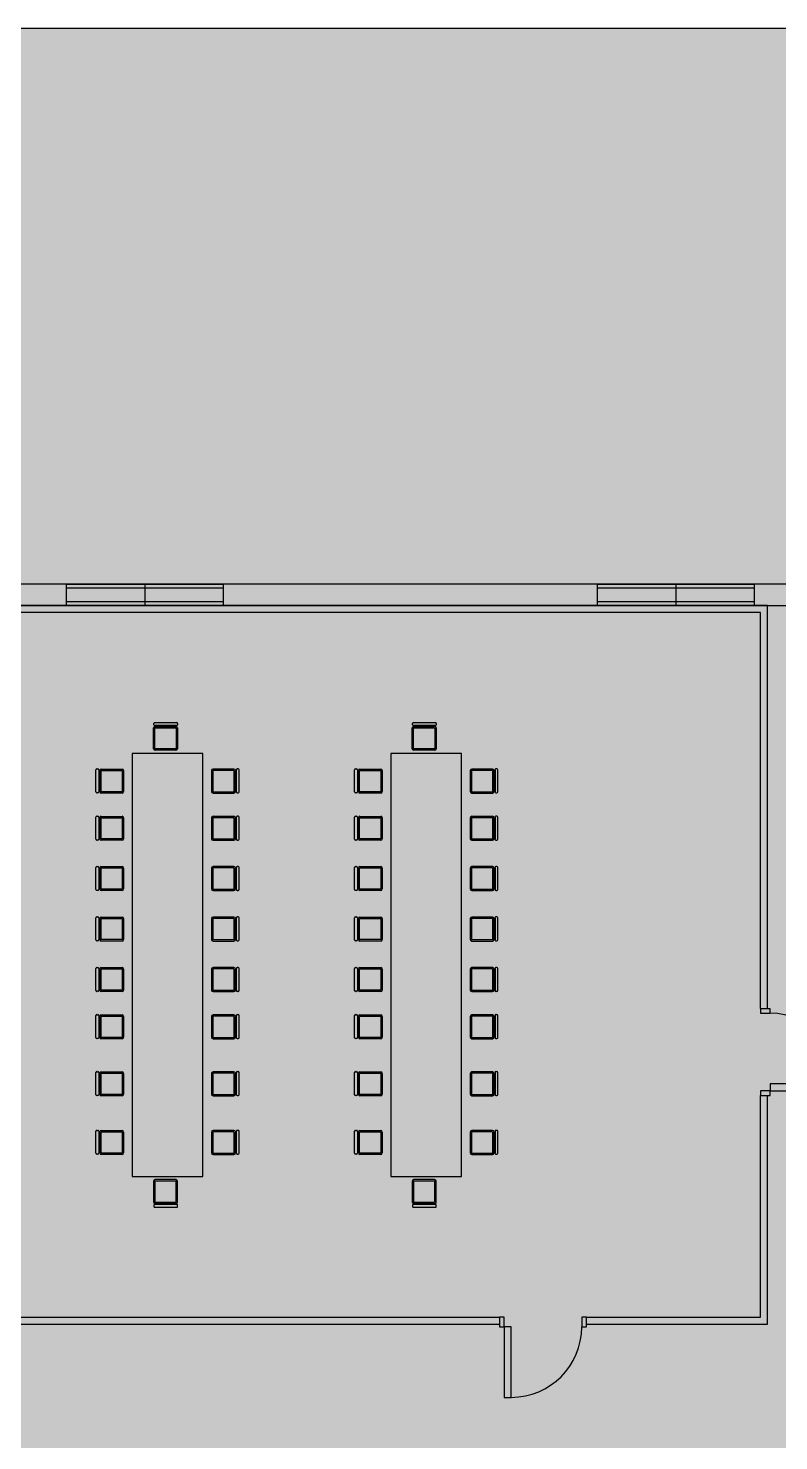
# Model space of a CAD drawing. Header units: millimetres. Extents: x -17739 to 130674, y -21116 to 94884.
# Drawn here: x 23193 to 33834, y 58711 to 78756 of the extents above; entities that cross this region are included whole.
import ezdxf

# ---------------------------------------------------------------- set-up
doc = ezdxf.new("R2010")
doc.units = ezdxf.units.MM
for name, color, linetype in [('Doors', 7, 'Continuous'), ('freecads.com', 7, 'Continuous'), ('Hatches', 141, 'Continuous'), ('Windows', 150, 'Continuous')]:
    doc.layers.add(name, color=color, linetype=linetype)

# ---------------------------------------------------------------- blocks, each defined once
blk = doc.blocks.new('Window1')
at = {"layer": 'Windows'}
for p, q in [((0.665, 0.379), (-1.558, 0.379)), ((-1.558, 0.379), (-1.558, 0.079)), ((0.665, 0.329), (-1.558, 0.329)), ((-0.447, 0.079), (-0.447, 0.379)), ((0.665, 0.079), (0.665, 0.379)), ((-1.558, 0.129), (0.665, 0.129)), ((-1.558, 0.079), (0.665, 0.079))]:
    blk.add_line(p, q, dxfattribs=at)
blk = doc.blocks.new('Door1')
at = {"layer": 'Doors'}
for points in [[(-0.166, 0.137), (-0.066, 0.137), (-0.066, 1.137), (-0.166, 1.137)], [(-1.231, 0), (-1.166, 0), (-1.166, 0.137), (-1.231, 0.137)], [(-0.066, 0), (0, 0), (0, 0.137), (-0.066, 0.137)]]:
    blk.add_lwpolyline(points, close=True, dxfattribs=at)
blk.add_arc((-0.166, 0.137), 1, 90, 180, dxfattribs=at)

msp = doc.modelspace()

# ---------------------------------------------------------------- hatches: boundary and pattern name
h = msp.add_hatch()
h.set_pattern_fill('GRAVEL', color=256)
h.set_pattern_definition([(228.0127875, (-27627.5733, -20782.793), (-203.200000016, -228.599999986), [3.4172144, -338.3048364]), (184.969741, (-27629.8593, -20785.333), (304.7999998794, 25.400001447), [5.8640472, -580.540489]), (132.5104471, (-27635.7013, -20785.841), (254.000000107, -279.399999902), [4.1348152, -409.347228]), (267.273689, (-27645.6073, -20792.191), (25.400000053, 507.999999997), [5.3400452, -528.6643743]), (292.8336542, (-27645.8613, -20797.525), (-127.000000011, 304.7999999956), [5.236337, -518.3980775]), (357.273689, (-27643.8293, -20802.351), (-507.999999997, 25.400000053), [5.3400452, -528.6643743]), (37.69424047, (-27638.4953, -20802.605), (-330.1999999854, -254.000000019), [7.0619366, -699.131153]), (72.2553284, (-27632.9073, -20798.287), (177.800000048, 558.799999985), [6.6671952, -660.052566]), (121.4295656, (-27630.8753, -20791.937), (-203.200000029, 330.199999982), [5.35813, -530.455457]), (175.2363583, (-27633.6693, -20787.365), (279.399999996, -25.400000044), [6.1171328, -299.7393695]), (222.3974378, (-27639.7653, -20786.857), (-304.7999999902, -279.4000000106), [7.9107792, -783.167725]), (138.8140748, (-27620.4613, -20792.445), (-177.79999999, 152.400000012), [2.7000454, -267.3056582]), (171.4692344, (-27622.4933, -20790.667), (330.200000009, -50.799999942), [5.1368198, -508.54639]), (225, (-27627.573, -20789.905), (-4e-15, -25.4), [3.5920934, -32.328931]), (203.1985905, (-27629.3513, -20786.857), (127.000000003, 50.79999999), [1.9344132, -191.5062237]), (291.8014095, (-27631.1293, -20787.619), (-25.4, 76.2), [2.7356562, -134.04753]), (30.9637565, (-27630.1133, -20790.159), (76.2, 50.8), [4.4431966, -143.6629815]), (161.565051, (-27626.303, -20787.873), (50.8, -25.4), [3.2128714, -77.108981]), (16.3895403, (-27645.8613, -20787.619), (254, 76.2), [4.50088, -445.5882667]), (70.3461759, (-27641.5433, -20786.349), (-101.60000001, -279.399999997), [3.7759894, -373.8221568]), (293.1985905, (-27626.3033, -20782.793), (-50.79999999, 127.000000004), [3.868801, -189.571836]), (343.6104597, (-27624.7793, -20786.349), (-254.000000005, 76.199999982), [4.50088, -445.5882667]), (339.4439548, (-27645.8613, -20803.367), (-127, 50.8), [4.340352, -212.677343]), (294.7751406, (-27641.7973, -20804.891), (-127.000000151, 279.399999931), [3.6367212, -360.0359338]), (66.8014095, (-27626.0493, -20808.193), (50.79999999, 127.000000003), [3.868801, -189.571836]), (17.3540246, (-27624.5253, -20804.637), (-330.199999993, -101.600000021), [4.2578274, -421.5237598]), (69.4439548, (-27638.4953, -20808.193), (-50.8, -127), [2.170176, -214.847519]), (101.3099325, (-27627.5733, -20808.193), (-25.4, 101.6), [1.295146, -128.2199496]), (165.9637565, (-27627.827, -20806.923), (76.2, -25.4), [5.236337, -99.490546]), (186.009006, (-27632.9073, -20805.653), (253.999999999, 25.400000013), [4.85267, -480.4136486]), (303.6900675, (-27630.113, -20792.445), (-25.4, 50.8), [3.6632388, -87.9177636]), (353.1572266, (-27628.0813, -20795.493), (431.8000000027, -50.7999999774), [6.3955676, -633.1600907]), (60.9453959, (-27621.7313, -20796.255), (-101.600000003, -177.8), [2.6150824, -258.893923]), (90, (-27620.46, -20793.97), (-25.4, 25.4), [1.524, -23.876]), (120.2564372, (-27633.4153, -20804.891), (101.599999988, -177.800000007), [3.5286696, -349.3394077]), (48.0127875, (-27635.1933, -20801.843), (203.200000017, 228.599999985), [6.8344288, -334.887622]), (0, (-27630.62, -20796.763), (25.4, 25.4), [6.604, -18.796]), (325.3048465, (-27624.0173, -20796.763), (254.000000096, -177.799999863), [4.0160956, -397.5931672]), (254.054604, (-27620.7153, -20799.049), (-25.4, -101.6), [3.6982908, -181.2165004]), (207.64597536, (-27621.7313, -20802.605), (-482.600000018, -253.999999966), [6.021451, -596.1246442]), (175.42607874, (-27627.0653, -20805.399), (-330.2, 25.4), [6.3702946, -630.6584646])])
edge = h.paths.add_edge_path()
edge.add_line((-6197, -19436), (-6197, 76756))
edge.add_arc((-4197, 76756), 2000, 90, 180)
edge.add_line((-4197, 78756), (116945, 78756))
at = {"layer": 'Hatches'}
h = msp.add_hatch(color=256, dxfattribs=at)
h.dxf.hatch_style = 1
h.paths.add_polyline_path([(23733, 70565), (18944, 70565), (18944, 70865), (23733, 70865)])
h.paths.add_polyline_path([(31262, 70565), (25957, 70565), (25957, 70865), (31262, 70865)])
h.paths.add_polyline_path([(38274, 70565), (33485, 70565), (33485, 70865), (38274, 70865)])
h.paths.add_polyline_path([(45010, 70565), (40498, 70565), (40498, 70865), (45010, 70865)])
h.paths.add_polyline_path([(51251, 70565), (47233, 70565), (47233, 70865), (51251, 70865)])
h.paths.add_polyline_path([(58263, 70565), (54246, 70565), (54246, 70865), (58263, 70865)])
h.paths.add_polyline_path([(64982, 70565), (60486, 70565), (60486, 70865), (64982, 70865)])
h.paths.add_polyline_path([(71994, 70565), (67206, 70565), (67206, 70865), (71994, 70865)])
h.paths.add_polyline_path([(78771, 70565), (74218, 70565), (74218, 70865), (78771, 70865)])
h.paths.add_polyline_path([(85784, 70565), (80995, 70565), (80995, 70865), (85784, 70865)])
h.paths.add_polyline_path([(92516, 70565), (88007, 70565), (88007, 70865), (92516, 70865)])
h.paths.add_polyline_path([(99529, 70565), (94740, 70565), (94740, 70865), (99529, 70865)])
h.paths.add_polyline_path([(104929, 70565), (101752, 70565), (101752, 70865), (104931, 70865)])

# ---------------------------------------------------------------- linework, layer by layer
msp.add_line((-4197, 78756), (116945, 78756))
for points in [[(13477, 70564), (104929, 70565), (104931, 70865), (13477, 70865)], [(33677, 64843), (33677, 70564), (13477, 70564), (13477, 60364), (13965, 60364)], [(33577, 64843), (33577, 70464), (13577, 70464), (13577, 60464), (13965, 60464)], [(31106, 60464), (33577, 60464), (33577, 63611)], [(31106, 60364), (33677, 60364), (33677, 63611)], [(15196, 60464), (29875, 60464)], [(15196, 60364), (29875, 60364)]]:
    msp.add_lwpolyline(points)
for points in [[(24668, 62463), (25668, 62463), (25668, 68463), (24668, 68463)], [(28336, 62463), (29336, 62463), (29336, 68463), (28336, 68463)]]:
    msp.add_lwpolyline(points, close=True)
at = {"layer": 'freecads.com', "color": 7}
for p, q in [((24970, 68531), (24970, 68827)), ((24972, 68873), (24972, 68889)), ((24985, 68902), (25298, 68902)), ((25298, 68861), (24985, 68861)), ((24988, 68531), (24988, 68827)), ((24991, 68849), (25287, 68849)), ((24991, 68830), (25287, 68830)), ((25001, 68849), (25001, 68861)), ((25023, 68861), (25023, 68849)), ((25290, 68827), (25290, 68531)), ((25308, 68827), (25308, 68531)), ((25311, 68889), (25311, 68873)), ((28637, 68531), (28637, 68827)), ((28640, 68873), (28640, 68889)), ((28653, 68902), (28966, 68902)), ((28966, 68861), (28653, 68861)), ((28656, 68531), (28656, 68827)), ((28659, 68849), (28955, 68849)), ((28659, 68830), (28955, 68830)), ((28669, 68849), (28669, 68861)), ((28691, 68861), (28691, 68849)), ((28957, 68827), (28957, 68531)), ((28976, 68827), (28976, 68531)), ((28979, 68889), (28979, 68873)), ((25287, 68529), (24991, 68529)), ((25287, 68510), (24991, 68510)), ((28955, 68529), (28659, 68529)), ((28955, 68510), (28659, 68510)), ((24153, 67918), (24153, 68232)), ((24165, 68245), (24181, 68245)), ((24194, 68232), (24194, 67918)), ((24206, 67924), (24206, 68221)), ((24225, 67924), (24225, 68221)), ((24227, 68242), (24523, 68242)), ((24227, 68223), (24523, 68223)), ((24526, 68221), (24526, 67924)), ((24545, 68221), (24545, 67924)), ((25792, 68221), (25792, 67924)), ((25811, 68221), (25811, 67924)), ((26110, 68242), (25813, 68242)), ((26110, 68223), (25813, 68223)), ((26112, 67924), (26112, 68221)), ((26131, 67924), (26131, 68221)), ((26143, 68232), (26143, 67918)), ((26171, 68245), (26156, 68245)), ((26184, 67918), (26184, 68232)), ((27820, 67918), (27820, 68232)), ((27833, 68245), (27849, 68245)), ((27862, 68232), (27862, 67918)), ((27874, 67924), (27874, 68221)), ((27892, 67924), (27892, 68221)), ((27895, 68242), (28191, 68242)), ((27895, 68223), (28191, 68223)), ((28194, 68221), (28194, 67924)), ((28212, 68221), (28212, 67924)), ((29460, 68221), (29460, 67924)), ((29479, 68221), (29479, 67924)), ((29777, 68242), (29481, 68242)), ((29777, 68223), (29481, 68223)), ((29780, 67924), (29780, 68221)), ((29799, 67924), (29799, 68221)), ((29811, 68232), (29811, 67918)), ((29839, 68245), (29823, 68245)), ((29852, 67918), (29852, 68232)), ((24194, 67957), (24206, 67957)), ((26143, 67957), (26131, 67957)), ((27862, 67957), (27874, 67957)), ((29811, 67957), (29799, 67957)), ((24181, 67906), (24165, 67906)), ((24206, 67934), (24194, 67934)), ((24523, 67922), (24227, 67922)), ((24523, 67903), (24227, 67903)), ((25813, 67922), (26110, 67922)), ((25813, 67903), (26110, 67903)), ((26131, 67934), (26143, 67934)), ((26156, 67906), (26171, 67906)), ((27849, 67906), (27833, 67906)), ((27874, 67934), (27862, 67934)), ((28191, 67922), (27895, 67922)), ((28191, 67903), (27895, 67903)), ((29481, 67922), (29777, 67922)), ((29481, 67903), (29777, 67903)), ((29799, 67934), (29811, 67934)), ((29823, 67906), (29839, 67906)), ((24153, 67249), (24153, 67562)), ((24165, 67575), (24181, 67575)), ((24194, 67562), (24194, 67249)), ((24227, 67572), (24523, 67572)), ((24227, 67553), (24523, 67553)), ((26110, 67572), (25813, 67572)), ((26110, 67553), (25813, 67553)), ((26143, 67562), (26143, 67249)), ((26171, 67575), (26156, 67575)), ((26184, 67249), (26184, 67562)), ((27820, 67249), (27820, 67562)), ((27833, 67575), (27849, 67575)), ((27862, 67562), (27862, 67249)), ((27895, 67572), (28191, 67572)), ((27895, 67553), (28191, 67553)), ((29777, 67572), (29481, 67572)), ((29777, 67553), (29481, 67553)), ((29811, 67562), (29811, 67249)), ((29839, 67575), (29823, 67575)), ((29852, 67249), (29852, 67562)), ((24206, 67255), (24206, 67551)), ((24225, 67255), (24225, 67551)), ((24526, 67551), (24526, 67255)), ((24545, 67551), (24545, 67255)), ((25792, 67551), (25792, 67255)), ((25811, 67551), (25811, 67255)), ((26112, 67255), (26112, 67551)), ((26131, 67255), (26131, 67551)), ((27874, 67255), (27874, 67551)), ((27892, 67255), (27892, 67551)), ((28194, 67551), (28194, 67255)), ((28212, 67551), (28212, 67255)), ((29460, 67551), (29460, 67255)), ((29479, 67551), (29479, 67255)), ((29780, 67255), (29780, 67551)), ((29799, 67255), (29799, 67551)), ((24181, 67236), (24165, 67236)), ((24194, 67287), (24206, 67287)), ((24206, 67265), (24194, 67265)), ((24523, 67252), (24227, 67252)), ((24523, 67233), (24227, 67233)), ((25813, 67252), (26110, 67252)), ((25813, 67233), (26110, 67233)), ((26143, 67287), (26131, 67287)), ((26131, 67265), (26143, 67265)), ((26156, 67236), (26171, 67236)), ((27849, 67236), (27833, 67236)), ((27862, 67287), (27874, 67287)), ((27874, 67265), (27862, 67265)), ((28191, 67252), (27895, 67252)), ((28191, 67233), (27895, 67233)), ((29481, 67252), (29777, 67252)), ((29481, 67233), (29777, 67233)), ((29811, 67287), (29799, 67287)), ((29799, 67265), (29811, 67265)), ((29823, 67236), (29839, 67236)), ((24153, 66535), (24153, 66848)), ((24165, 66861), (24181, 66861)), ((24194, 66848), (24194, 66535)), ((24206, 66541), (24206, 66837)), ((24225, 66541), (24225, 66837)), ((24227, 66858), (24523, 66858)), ((24227, 66840), (24523, 66840)), ((24526, 66837), (24526, 66541)), ((24545, 66837), (24545, 66541)), ((25792, 66837), (25792, 66541)), ((25811, 66837), (25811, 66541)), ((26110, 66858), (25813, 66858)), ((26110, 66840), (25813, 66840)), ((26112, 66541), (26112, 66837)), ((26131, 66541), (26131, 66837)), ((26143, 66848), (26143, 66535)), ((26171, 66861), (26156, 66861)), ((26184, 66535), (26184, 66848)), ((27820, 66535), (27820, 66848)), ((27833, 66861), (27849, 66861)), ((27862, 66848), (27862, 66535)), ((27874, 66541), (27874, 66837)), ((27892, 66541), (27892, 66837)), ((27895, 66858), (28191, 66858)), ((27895, 66840), (28191, 66840)), ((28194, 66837), (28194, 66541)), ((28212, 66837), (28212, 66541)), ((29460, 66837), (29460, 66541)), ((29479, 66837), (29479, 66541)), ((29777, 66858), (29481, 66858)), ((29777, 66840), (29481, 66840)), ((29780, 66541), (29780, 66837)), ((29799, 66541), (29799, 66837)), ((29811, 66848), (29811, 66535)), ((29839, 66861), (29823, 66861)), ((29852, 66535), (29852, 66848)), ((24194, 66573), (24206, 66573)), ((24206, 66551), (24194, 66551)), ((26143, 66573), (26131, 66573)), ((26131, 66551), (26143, 66551)), ((27862, 66573), (27874, 66573)), ((27874, 66551), (27862, 66551)), ((29811, 66573), (29799, 66573)), ((29799, 66551), (29811, 66551)), ((24181, 66522), (24165, 66522)), ((24523, 66538), (24227, 66538)), ((24523, 66520), (24227, 66520)), ((25813, 66538), (26110, 66538)), ((25813, 66520), (26110, 66520)), ((26156, 66522), (26171, 66522)), ((27849, 66522), (27833, 66522)), ((28191, 66538), (27895, 66538)), ((28191, 66520), (27895, 66520)), ((29481, 66538), (29777, 66538)), ((29481, 66520), (29777, 66520)), ((29823, 66522), (29839, 66522)), ((24153, 65818), (24153, 66132)), ((24165, 66144), (24181, 66144)), ((24194, 66132), (24194, 65818)), ((24206, 65824), (24206, 66120)), ((24225, 65824), (24225, 66120)), ((24227, 66142), (24523, 66142)), ((24227, 66123), (24523, 66123)), ((24526, 66120), (24526, 65824)), ((24545, 66120), (24545, 65824)), ((25792, 66120), (25792, 65824)), ((25811, 66120), (25811, 65824)), ((26110, 66142), (25813, 66142)), ((26110, 66123), (25813, 66123)), ((26112, 65824), (26112, 66120)), ((26131, 65824), (26131, 66120)), ((26143, 66132), (26143, 65818)), ((26171, 66144), (26156, 66144)), ((26184, 65818), (26184, 66132)), ((27820, 65818), (27820, 66132)), ((27833, 66144), (27849, 66144)), ((27862, 66132), (27862, 65818)), ((27874, 65824), (27874, 66120)), ((27892, 65824), (27892, 66120)), ((27895, 66142), (28191, 66142)), ((27895, 66123), (28191, 66123)), ((28194, 66120), (28194, 65824)), ((28212, 66120), (28212, 65824)), ((29460, 66120), (29460, 65824)), ((29479, 66120), (29479, 65824)), ((29777, 66142), (29481, 66142)), ((29777, 66123), (29481, 66123)), ((29780, 65824), (29780, 66120)), ((29799, 65824), (29799, 66120)), ((29811, 66132), (29811, 65818)), ((29839, 66144), (29823, 66144)), ((29852, 65818), (29852, 66132)), ((24181, 65805), (24165, 65805)), ((24194, 65856), (24206, 65856)), ((24206, 65834), (24194, 65834)), ((24523, 65822), (24227, 65822)), ((24523, 65803), (24227, 65803)), ((25813, 65822), (26110, 65822)), ((25813, 65803), (26110, 65803)), ((26143, 65856), (26131, 65856)), ((26131, 65834), (26143, 65834)), ((26156, 65805), (26171, 65805)), ((27849, 65805), (27833, 65805)), ((27862, 65856), (27874, 65856)), ((27874, 65834), (27862, 65834)), ((28191, 65822), (27895, 65822)), ((28191, 65803), (27895, 65803)), ((29481, 65822), (29777, 65822)), ((29481, 65803), (29777, 65803)), ((29811, 65856), (29799, 65856)), ((29799, 65834), (29811, 65834)), ((29823, 65805), (29839, 65805)), ((24153, 65101), (24153, 65415)), ((24165, 65428), (24181, 65428)), ((24194, 65415), (24194, 65101)), ((24206, 65107), (24206, 65404)), ((24225, 65107), (24225, 65404)), ((24227, 65425), (24523, 65425)), ((24227, 65406), (24523, 65406)), ((24526, 65404), (24526, 65107)), ((24545, 65404), (24545, 65107)), ((25792, 65404), (25792, 65107)), ((25811, 65404), (25811, 65107)), ((26110, 65425), (25813, 65425)), ((26110, 65406), (25813, 65406)), ((26112, 65107), (26112, 65404)), ((26131, 65107), (26131, 65404)), ((26143, 65415), (26143, 65101)), ((26171, 65428), (26156, 65428)), ((26184, 65101), (26184, 65415)), ((27820, 65101), (27820, 65415)), ((27833, 65428), (27849, 65428)), ((27862, 65415), (27862, 65101)), ((27874, 65107), (27874, 65404)), ((27892, 65107), (27892, 65404)), ((27895, 65425), (28191, 65425)), ((27895, 65406), (28191, 65406)), ((28194, 65404), (28194, 65107)), ((28212, 65404), (28212, 65107)), ((29460, 65404), (29460, 65107)), ((29479, 65404), (29479, 65107)), ((29777, 65425), (29481, 65425)), ((29777, 65406), (29481, 65406)), ((29780, 65107), (29780, 65404)), ((29799, 65107), (29799, 65404)), ((29811, 65415), (29811, 65101)), ((29839, 65428), (29823, 65428)), ((29852, 65101), (29852, 65415)), ((24181, 65089), (24165, 65089)), ((24194, 65140), (24206, 65140)), ((24206, 65117), (24194, 65117)), ((24523, 65105), (24227, 65105)), ((24523, 65086), (24227, 65086)), ((25813, 65105), (26110, 65105)), ((25813, 65086), (26110, 65086)), ((26143, 65140), (26131, 65140)), ((26131, 65117), (26143, 65117)), ((26156, 65089), (26171, 65089)), ((27849, 65089), (27833, 65089)), ((27862, 65140), (27874, 65140)), ((27874, 65117), (27862, 65117)), ((28191, 65105), (27895, 65105)), ((28191, 65086), (27895, 65086)), ((29481, 65105), (29777, 65105)), ((29481, 65086), (29777, 65086)), ((29811, 65140), (29799, 65140)), ((29799, 65117), (29811, 65117)), ((29823, 65089), (29839, 65089)), ((24165, 64757), (24181, 64757)), ((24227, 64755), (24523, 64755)), ((26110, 64755), (25813, 64755)), ((26171, 64757), (26156, 64757)), ((27833, 64757), (27849, 64757)), ((27895, 64755), (28191, 64755)), ((29777, 64755), (29481, 64755)), ((29839, 64757), (29823, 64757)), ((24153, 64431), (24153, 64745)), ((24194, 64745), (24194, 64431)), ((24206, 64437), (24206, 64733)), ((24225, 64437), (24225, 64733)), ((24227, 64736), (24523, 64736)), ((24526, 64733), (24526, 64437)), ((24545, 64733), (24545, 64437)), ((25792, 64733), (25792, 64437)), ((25811, 64733), (25811, 64437)), ((26110, 64736), (25813, 64736)), ((26112, 64437), (26112, 64733)), ((26131, 64437), (26131, 64733)), ((26143, 64745), (26143, 64431)), ((26184, 64431), (26184, 64745)), ((27820, 64431), (27820, 64745)), ((27862, 64745), (27862, 64431)), ((27874, 64437), (27874, 64733)), ((27892, 64437), (27892, 64733)), ((27895, 64736), (28191, 64736)), ((28194, 64733), (28194, 64437)), ((28212, 64733), (28212, 64437)), ((29460, 64733), (29460, 64437)), ((29479, 64733), (29479, 64437)), ((29777, 64736), (29481, 64736)), ((29780, 64437), (29780, 64733)), ((29799, 64437), (29799, 64733)), ((29811, 64745), (29811, 64431)), ((29852, 64431), (29852, 64745)), ((24181, 64418), (24165, 64418)), ((24194, 64469), (24206, 64469)), ((24206, 64447), (24194, 64447)), ((24523, 64435), (24227, 64435)), ((24523, 64416), (24227, 64416)), ((25813, 64435), (26110, 64435)), ((25813, 64416), (26110, 64416)), ((26143, 64469), (26131, 64469)), ((26131, 64447), (26143, 64447)), ((26156, 64418), (26171, 64418)), ((27849, 64418), (27833, 64418)), ((27862, 64469), (27874, 64469)), ((27874, 64447), (27862, 64447)), ((28191, 64435), (27895, 64435)), ((28191, 64416), (27895, 64416)), ((29481, 64435), (29777, 64435)), ((29481, 64416), (29777, 64416)), ((29811, 64469), (29799, 64469)), ((29799, 64447), (29811, 64447)), ((29823, 64418), (29839, 64418)), ((24165, 63948), (24181, 63948)), ((24227, 63945), (24523, 63945)), ((26110, 63945), (25813, 63945)), ((26171, 63948), (26156, 63948)), ((27833, 63948), (27849, 63948)), ((27895, 63945), (28191, 63945)), ((29777, 63945), (29481, 63945)), ((29839, 63948), (29823, 63948)), ((24153, 63622), (24153, 63936)), ((24194, 63936), (24194, 63622)), ((24206, 63628), (24206, 63924)), ((24225, 63628), (24225, 63924)), ((24227, 63927), (24523, 63927)), ((24526, 63924), (24526, 63628)), ((24545, 63924), (24545, 63628)), ((25792, 63924), (25792, 63628)), ((25811, 63924), (25811, 63628)), ((26110, 63927), (25813, 63927)), ((26112, 63628), (26112, 63924)), ((26131, 63628), (26131, 63924)), ((26143, 63936), (26143, 63622)), ((26184, 63622), (26184, 63936)), ((27820, 63622), (27820, 63936)), ((27862, 63936), (27862, 63622)), ((27874, 63628), (27874, 63924)), ((27892, 63628), (27892, 63924)), ((27895, 63927), (28191, 63927)), ((28194, 63924), (28194, 63628)), ((28212, 63924), (28212, 63628)), ((29460, 63924), (29460, 63628)), ((29479, 63924), (29479, 63628)), ((29777, 63927), (29481, 63927)), ((29780, 63628), (29780, 63924)), ((29799, 63628), (29799, 63924)), ((29811, 63936), (29811, 63622)), ((29852, 63622), (29852, 63936)), ((24181, 63609), (24165, 63609)), ((24194, 63660), (24206, 63660)), ((24206, 63638), (24194, 63638)), ((24523, 63625), (24227, 63625)), ((24523, 63607), (24227, 63607)), ((25813, 63625), (26110, 63625)), ((25813, 63607), (26110, 63607)), ((26143, 63660), (26131, 63660)), ((26131, 63638), (26143, 63638)), ((26156, 63609), (26171, 63609)), ((27849, 63609), (27833, 63609)), ((27862, 63660), (27874, 63660)), ((27874, 63638), (27862, 63638)), ((28191, 63625), (27895, 63625)), ((28191, 63607), (27895, 63607)), ((29481, 63625), (29777, 63625)), ((29481, 63607), (29777, 63607)), ((29811, 63660), (29799, 63660)), ((29799, 63638), (29811, 63638)), ((29823, 63609), (29839, 63609)), ((24153, 62790), (24153, 63103)), ((24165, 63116), (24181, 63116)), ((24194, 63103), (24194, 62790)), ((24206, 62795), (24206, 63092)), ((24225, 62795), (24225, 63092)), ((24227, 63113), (24523, 63113)), ((24227, 63094), (24523, 63094)), ((24526, 63092), (24526, 62795)), ((24545, 63092), (24545, 62795)), ((25792, 63092), (25792, 62795)), ((25811, 63092), (25811, 62795)), ((26110, 63113), (25813, 63113)), ((26110, 63094), (25813, 63094)), ((26112, 62795), (26112, 63092)), ((26131, 62795), (26131, 63092)), ((26143, 63103), (26143, 62790)), ((26171, 63116), (26156, 63116)), ((26184, 62790), (26184, 63103)), ((27820, 62790), (27820, 63103)), ((27833, 63116), (27849, 63116)), ((27862, 63103), (27862, 62790)), ((27874, 62795), (27874, 63092)), ((27892, 62795), (27892, 63092)), ((27895, 63113), (28191, 63113)), ((27895, 63094), (28191, 63094)), ((28194, 63092), (28194, 62795)), ((28212, 63092), (28212, 62795)), ((29460, 63092), (29460, 62795)), ((29479, 63092), (29479, 62795)), ((29777, 63113), (29481, 63113)), ((29777, 63094), (29481, 63094)), ((29780, 62795), (29780, 63092)), ((29799, 62795), (29799, 63092)), ((29811, 63103), (29811, 62790)), ((29839, 63116), (29823, 63116)), ((29852, 62790), (29852, 63103)), ((24181, 62777), (24165, 62777)), ((24194, 62828), (24206, 62828)), ((24206, 62806), (24194, 62806)), ((24523, 62793), (24227, 62793)), ((24523, 62774), (24227, 62774)), ((25813, 62793), (26110, 62793)), ((25813, 62774), (26110, 62774)), ((26143, 62828), (26131, 62828)), ((26131, 62806), (26143, 62806)), ((26156, 62777), (26171, 62777)), ((27849, 62777), (27833, 62777)), ((27862, 62828), (27874, 62828)), ((27874, 62806), (27862, 62806)), ((28191, 62793), (27895, 62793)), ((28191, 62774), (27895, 62774)), ((29481, 62793), (29777, 62793)), ((29481, 62774), (29777, 62774)), ((29811, 62828), (29799, 62828)), ((29799, 62806), (29811, 62806)), ((29823, 62777), (29839, 62777)), ((24970, 62395), (24970, 62098)), ((24988, 62395), (24988, 62098)), ((25287, 62416), (24991, 62416)), ((25287, 62397), (24991, 62397)), ((25290, 62098), (25290, 62395)), ((25308, 62098), (25308, 62395)), ((28637, 62395), (28637, 62098)), ((28656, 62395), (28656, 62098)), ((28955, 62416), (28659, 62416)), ((28955, 62397), (28659, 62397)), ((28957, 62098), (28957, 62395)), ((28976, 62098), (28976, 62395)), ((24972, 62053), (24972, 62037)), ((25298, 62065), (24985, 62065)), ((24985, 62024), (25298, 62024)), ((24991, 62096), (25287, 62096)), ((24991, 62077), (25287, 62077)), ((25001, 62077), (25001, 62065)), ((25023, 62065), (25023, 62077)), ((25311, 62037), (25311, 62053)), ((28640, 62053), (28640, 62037)), ((28966, 62065), (28653, 62065)), ((28653, 62024), (28966, 62024)), ((28659, 62096), (28955, 62096)), ((28659, 62077), (28955, 62077)), ((28669, 62077), (28669, 62065)), ((28691, 62065), (28691, 62077)), ((28979, 62037), (28979, 62053))]:
    msp.add_line(p, q, dxfattribs=at)
for centre, radius, start, end in [((24991, 68827), 21.2, 90, 180), ((24985, 68889), 12.7, 90, 180), ((24985, 68873), 12.7, 180, 270), ((24991, 68827), 2.46, 90, 180), ((25287, 68827), 21.2, 0, 90), ((25298, 68889), 12.7, 0, 90), ((25298, 68873), 12.7, 270, 0), ((28659, 68827), 21.2, 90, 180), ((28653, 68889), 12.7, 90, 180), ((28653, 68873), 12.7, 180, 270), ((28659, 68827), 2.46, 90, 180), ((28955, 68827), 21.2, 0, 90), ((28966, 68889), 12.7, 0, 90), ((28966, 68873), 12.7, 270, 0), ((24991, 68531), 21.2, 180, 270), ((24991, 68531), 2.46, 180, 270), ((25287, 68531), 21.2, 270, 0), ((25287, 68531), 2.46, 270, 0), ((28659, 68531), 21.2, 180, 270), ((28659, 68531), 2.46, 180, 270), ((28955, 68531), 21.2, 270, 0), ((28955, 68531), 2.46, 270, 0), ((24165, 68232), 12.7, 90, 180), ((24181, 68232), 12.7, 360, 90), ((24227, 68221), 21.2, 90, 180), ((24523, 68221), 21.2, 360, 90), ((24523, 68221), 2.46, 360, 90), ((25813, 68221), 21.2, 90, 180), ((25813, 68221), 2.46, 90, 180), ((26110, 68221), 21.2, 0, 90), ((26156, 68232), 12.7, 90, 180), ((26171, 68232), 12.7, 0, 90), ((27833, 68232), 12.7, 90, 180), ((27849, 68232), 12.7, 360, 90), ((27895, 68221), 21.2, 90, 180), ((28191, 68221), 21.2, 360, 90), ((28191, 68221), 2.46, 360, 90), ((29481, 68221), 21.2, 90, 180), ((29481, 68221), 2.46, 90, 180), ((29777, 68221), 21.2, 0, 90), ((29823, 68232), 12.7, 90, 180), ((29839, 68232), 12.7, 0, 90), ((24165, 67918), 12.7, 180, 270), ((24181, 67918), 12.7, 270, 360), ((24227, 67924), 21.2, 180, 270), ((24227, 67924), 2.46, 180, 270), ((24523, 67924), 21.2, 270, 360), ((24523, 67924), 2.46, 270, 360), ((25813, 67924), 21.2, 180, 270), ((25813, 67924), 2.46, 180, 270), ((26110, 67924), 21.2, 270, 0), ((26110, 67924), 2.46, 270, 0), ((26156, 67918), 12.7, 180, 270), ((26171, 67918), 12.7, 270, 0), ((27833, 67918), 12.7, 180, 270), ((27849, 67918), 12.7, 270, 360), ((27895, 67924), 21.2, 180, 270), ((27895, 67924), 2.46, 180, 270), ((28191, 67924), 21.2, 270, 360), ((28191, 67924), 2.46, 270, 360), ((29481, 67924), 21.2, 180, 270), ((29481, 67924), 2.46, 180, 270), ((29777, 67924), 21.2, 270, 0), ((29777, 67924), 2.46, 270, 0), ((29823, 67918), 12.7, 180, 270), ((29839, 67918), 12.7, 270, 0), ((24165, 67562), 12.7, 90, 180), ((24181, 67562), 12.7, 360, 90), ((24227, 67551), 21.2, 90, 180), ((24523, 67551), 21.2, 360, 90), ((24523, 67551), 2.46, 360, 90), ((25813, 67551), 21.2, 90, 180), ((25813, 67551), 2.46, 90, 180), ((26110, 67551), 21.2, 0, 90), ((26156, 67562), 12.7, 90, 180), ((26171, 67562), 12.7, 0, 90), ((27833, 67562), 12.7, 90, 180), ((27849, 67562), 12.7, 360, 90), ((27895, 67551), 21.2, 90, 180), ((28191, 67551), 21.2, 360, 90), ((28191, 67551), 2.46, 360, 90), ((29481, 67551), 21.2, 90, 180), ((29481, 67551), 2.46, 90, 180), ((29777, 67551), 21.2, 0, 90), ((29823, 67562), 12.7, 90, 180), ((29839, 67562), 12.7, 0, 90), ((24165, 67249), 12.7, 180, 270), ((24181, 67249), 12.7, 270, 360), ((24227, 67255), 21.2, 180, 270), ((24227, 67255), 2.46, 180, 270), ((24523, 67255), 21.2, 270, 360), ((24523, 67255), 2.46, 270, 360), ((25813, 67255), 21.2, 180, 270), ((25813, 67255), 2.46, 180, 270), ((26110, 67255), 21.2, 270, 0), ((26110, 67255), 2.46, 270, 0), ((26156, 67249), 12.7, 180, 270), ((26171, 67249), 12.7, 270, 0), ((27833, 67249), 12.7, 180, 270), ((27849, 67249), 12.7, 270, 360), ((27895, 67255), 21.2, 180, 270), ((27895, 67255), 2.46, 180, 270), ((28191, 67255), 21.2, 270, 360), ((28191, 67255), 2.46, 270, 360), ((29481, 67255), 21.2, 180, 270), ((29481, 67255), 2.46, 180, 270), ((29777, 67255), 21.2, 270, 0), ((29777, 67255), 2.46, 270, 0), ((29823, 67249), 12.7, 180, 270), ((29839, 67249), 12.7, 270, 0), ((24165, 66848), 12.7, 90, 180), ((24181, 66848), 12.7, 360, 90), ((24227, 66837), 21.2, 90, 180), ((24523, 66837), 21.2, 360, 90), ((24523, 66837), 2.46, 360, 90), ((25813, 66837), 21.2, 90, 180), ((25813, 66837), 2.46, 90, 180), ((26110, 66837), 21.2, 0, 90), ((26156, 66848), 12.7, 90, 180), ((26171, 66848), 12.7, 0, 90), ((27833, 66848), 12.7, 90, 180), ((27849, 66848), 12.7, 360, 90), ((27895, 66837), 21.2, 90, 180), ((28191, 66837), 21.2, 360, 90), ((28191, 66837), 2.46, 360, 90), ((29481, 66837), 21.2, 90, 180), ((29481, 66837), 2.46, 90, 180), ((29777, 66837), 21.2, 0, 90), ((29823, 66848), 12.7, 90, 180), ((29839, 66848), 12.7, 0, 90), ((24165, 66535), 12.7, 180, 270), ((24181, 66535), 12.7, 270, 360), ((24227, 66541), 21.2, 180, 270), ((24227, 66541), 2.46, 180, 270), ((24523, 66541), 21.2, 270, 360), ((24523, 66541), 2.46, 270, 360), ((25813, 66541), 21.2, 180, 270), ((25813, 66541), 2.46, 180, 270), ((26110, 66541), 21.2, 270, 0), ((26110, 66541), 2.46, 270, 0), ((26156, 66535), 12.7, 180, 270), ((26171, 66535), 12.7, 270, 0), ((27833, 66535), 12.7, 180, 270), ((27849, 66535), 12.7, 270, 360), ((27895, 66541), 21.2, 180, 270), ((27895, 66541), 2.46, 180, 270), ((28191, 66541), 21.2, 270, 360), ((28191, 66541), 2.46, 270, 360), ((29481, 66541), 21.2, 180, 270), ((29481, 66541), 2.46, 180, 270), ((29777, 66541), 21.2, 270, 0), ((29777, 66541), 2.46, 270, 0), ((29823, 66535), 12.7, 180, 270), ((29839, 66535), 12.7, 270, 0), ((24165, 66132), 12.7, 90, 180), ((24181, 66132), 12.7, 360, 90), ((24227, 66120), 21.2, 90, 180), ((24523, 66120), 21.2, 360, 90), ((24523, 66120), 2.46, 360, 90), ((25813, 66120), 21.2, 90, 180), ((25813, 66120), 2.46, 90, 180), ((26110, 66120), 21.2, 0, 90), ((26156, 66132), 12.7, 90, 180), ((26171, 66132), 12.7, 0, 90), ((27833, 66132), 12.7, 90, 180), ((27849, 66132), 12.7, 360, 90), ((27895, 66120), 21.2, 90, 180), ((28191, 66120), 21.2, 360, 90), ((28191, 66120), 2.46, 360, 90), ((29481, 66120), 21.2, 90, 180), ((29481, 66120), 2.46, 90, 180), ((29777, 66120), 21.2, 0, 90), ((29823, 66132), 12.7, 90, 180), ((29839, 66132), 12.7, 0, 90), ((24165, 65818), 12.7, 180, 270), ((24181, 65818), 12.7, 270, 360), ((24227, 65824), 21.2, 180, 270), ((24227, 65824), 2.46, 180, 270), ((24523, 65824), 21.2, 270, 360), ((24523, 65824), 2.46, 270, 360), ((25813, 65824), 21.2, 180, 270), ((25813, 65824), 2.46, 180, 270), ((26110, 65824), 21.2, 270, 0), ((26110, 65824), 2.46, 270, 0), ((26156, 65818), 12.7, 180, 270), ((26171, 65818), 12.7, 270, 0), ((27833, 65818), 12.7, 180, 270), ((27849, 65818), 12.7, 270, 360), ((27895, 65824), 21.2, 180, 270), ((27895, 65824), 2.46, 180, 270), ((28191, 65824), 21.2, 270, 360), ((28191, 65824), 2.46, 270, 360), ((29481, 65824), 21.2, 180, 270), ((29481, 65824), 2.46, 180, 270), ((29777, 65824), 21.2, 270, 0), ((29777, 65824), 2.46, 270, 0), ((29823, 65818), 12.7, 180, 270), ((29839, 65818), 12.7, 270, 0), ((24165, 65415), 12.7, 90, 180), ((24181, 65415), 12.7, 360, 90), ((24227, 65404), 21.2, 90, 180), ((24523, 65404), 21.2, 360, 90), ((24523, 65404), 2.46, 360, 90), ((25813, 65404), 21.2, 90, 180), ((25813, 65404), 2.46, 90, 180), ((26110, 65404), 21.2, 0, 90), ((26156, 65415), 12.7, 90, 180), ((26171, 65415), 12.7, 0, 90), ((27833, 65415), 12.7, 90, 180), ((27849, 65415), 12.7, 360, 90), ((27895, 65404), 21.2, 90, 180), ((28191, 65404), 21.2, 360, 90), ((28191, 65404), 2.46, 360, 90), ((29481, 65404), 21.2, 90, 180), ((29481, 65404), 2.46, 90, 180), ((29777, 65404), 21.2, 0, 90), ((29823, 65415), 12.7, 90, 180), ((29839, 65415), 12.7, 0, 90), ((24165, 65101), 12.7, 180, 270), ((24181, 65101), 12.7, 270, 360), ((24227, 65107), 21.2, 180, 270), ((24227, 65107), 2.46, 180, 270), ((24523, 65107), 21.2, 270, 360), ((24523, 65107), 2.46, 270, 360), ((25813, 65107), 21.2, 180, 270), ((25813, 65107), 2.46, 180, 270), ((26110, 65107), 21.2, 270, 0), ((26110, 65107), 2.46, 270, 0), ((26156, 65101), 12.7, 180, 270), ((26171, 65101), 12.7, 270, 0), ((27833, 65101), 12.7, 180, 270), ((27849, 65101), 12.7, 270, 360), ((27895, 65107), 21.2, 180, 270), ((27895, 65107), 2.46, 180, 270), ((28191, 65107), 21.2, 270, 360), ((28191, 65107), 2.46, 270, 360), ((29481, 65107), 21.2, 180, 270), ((29481, 65107), 2.46, 180, 270), ((29777, 65107), 21.2, 270, 0), ((29777, 65107), 2.46, 270, 0), ((29823, 65101), 12.7, 180, 270), ((29839, 65101), 12.7, 270, 0), ((24165, 64745), 12.7, 90, 180), ((24181, 64745), 12.7, 360, 90), ((24227, 64733), 21.2, 90, 180), ((24523, 64733), 21.2, 360, 90), ((25813, 64733), 21.2, 90, 180), ((26110, 64733), 21.2, 0, 90), ((26156, 64745), 12.7, 90, 180), ((26171, 64745), 12.7, 0, 90), ((27833, 64745), 12.7, 90, 180), ((27849, 64745), 12.7, 360, 90), ((27895, 64733), 21.2, 90, 180), ((28191, 64733), 21.2, 360, 90), ((29481, 64733), 21.2, 90, 180), ((29777, 64733), 21.2, 0, 90), ((29823, 64745), 12.7, 90, 180), ((29839, 64745), 12.7, 0, 90), ((24523, 64733), 2.46, 360, 90), ((25813, 64733), 2.46, 90, 180), ((28191, 64733), 2.46, 360, 90), ((29481, 64733), 2.46, 90, 180), ((24165, 64431), 12.7, 180, 270), ((24181, 64431), 12.7, 270, 360), ((24227, 64437), 21.2, 180, 270), ((24227, 64437), 2.46, 180, 270), ((24523, 64437), 21.2, 270, 360), ((24523, 64437), 2.46, 270, 360), ((25813, 64437), 21.2, 180, 270), ((25813, 64437), 2.46, 180, 270), ((26110, 64437), 21.2, 270, 0), ((26110, 64437), 2.46, 270, 0), ((26156, 64431), 12.7, 180, 270), ((26171, 64431), 12.7, 270, 0), ((27833, 64431), 12.7, 180, 270), ((27849, 64431), 12.7, 270, 360), ((27895, 64437), 21.2, 180, 270), ((27895, 64437), 2.46, 180, 270), ((28191, 64437), 21.2, 270, 360), ((28191, 64437), 2.46, 270, 360), ((29481, 64437), 21.2, 180, 270), ((29481, 64437), 2.46, 180, 270), ((29777, 64437), 21.2, 270, 0), ((29777, 64437), 2.46, 270, 0), ((29823, 64431), 12.7, 180, 270), ((29839, 64431), 12.7, 270, 0), ((24165, 63936), 12.7, 90, 180), ((24181, 63936), 12.7, 360, 90), ((24227, 63924), 21.2, 90, 180), ((24523, 63924), 21.2, 360, 90), ((25813, 63924), 21.2, 90, 180), ((26110, 63924), 21.2, 0, 90), ((26156, 63936), 12.7, 90, 180), ((26171, 63936), 12.7, 0, 90), ((27833, 63936), 12.7, 90, 180), ((27849, 63936), 12.7, 360, 90), ((27895, 63924), 21.2, 90, 180), ((28191, 63924), 21.2, 360, 90), ((29481, 63924), 21.2, 90, 180), ((29777, 63924), 21.2, 0, 90), ((29823, 63936), 12.7, 90, 180), ((29839, 63936), 12.7, 0, 90), ((24523, 63924), 2.46, 360, 90), ((25813, 63924), 2.46, 90, 180), ((28191, 63924), 2.46, 360, 90), ((29481, 63924), 2.46, 90, 180), ((24165, 63622), 12.7, 180, 270), ((24181, 63622), 12.7, 270, 360), ((24227, 63628), 21.2, 180, 270), ((24227, 63628), 2.46, 180, 270), ((24523, 63628), 21.2, 270, 360), ((24523, 63628), 2.46, 270, 360), ((25813, 63628), 21.2, 180, 270), ((25813, 63628), 2.46, 180, 270), ((26110, 63628), 21.2, 270, 0), ((26110, 63628), 2.46, 270, 0), ((26156, 63622), 12.7, 180, 270), ((26171, 63622), 12.7, 270, 0), ((27833, 63622), 12.7, 180, 270), ((27849, 63622), 12.7, 270, 360), ((27895, 63628), 21.2, 180, 270), ((27895, 63628), 2.46, 180, 270), ((28191, 63628), 21.2, 270, 360), ((28191, 63628), 2.46, 270, 360), ((29481, 63628), 21.2, 180, 270), ((29481, 63628), 2.46, 180, 270), ((29777, 63628), 21.2, 270, 0), ((29777, 63628), 2.46, 270, 0), ((29823, 63622), 12.7, 180, 270), ((29839, 63622), 12.7, 270, 0), ((24165, 63103), 12.7, 90, 180), ((24181, 63103), 12.7, 360, 90), ((24227, 63092), 21.2, 90, 180), ((24523, 63092), 21.2, 360, 90), ((24523, 63092), 2.46, 360, 90), ((25813, 63092), 21.2, 90, 180), ((25813, 63092), 2.46, 90, 180), ((26110, 63092), 21.2, 0, 90), ((26156, 63103), 12.7, 90, 180), ((26171, 63103), 12.7, 0, 90), ((27833, 63103), 12.7, 90, 180), ((27849, 63103), 12.7, 360, 90), ((27895, 63092), 21.2, 90, 180), ((28191, 63092), 21.2, 360, 90), ((28191, 63092), 2.46, 360, 90), ((29481, 63092), 21.2, 90, 180), ((29481, 63092), 2.46, 90, 180), ((29777, 63092), 21.2, 0, 90), ((29823, 63103), 12.7, 90, 180), ((29839, 63103), 12.7, 0, 90), ((24165, 62790), 12.7, 180, 270), ((24181, 62790), 12.7, 270, 360), ((24227, 62795), 21.2, 180, 270), ((24227, 62795), 2.46, 180, 270), ((24523, 62795), 21.2, 270, 360), ((24523, 62795), 2.46, 270, 360), ((25813, 62795), 21.2, 180, 270), ((25813, 62795), 2.46, 180, 270), ((26110, 62795), 21.2, 270, 0), ((26110, 62795), 2.46, 270, 0), ((26156, 62790), 12.7, 180, 270), ((26171, 62790), 12.7, 270, 0), ((27833, 62790), 12.7, 180, 270), ((27849, 62790), 12.7, 270, 360), ((27895, 62795), 21.2, 180, 270), ((27895, 62795), 2.46, 180, 270), ((28191, 62795), 21.2, 270, 360), ((28191, 62795), 2.46, 270, 360), ((29481, 62795), 21.2, 180, 270), ((29481, 62795), 2.46, 180, 270), ((29777, 62795), 21.2, 270, 0), ((29777, 62795), 2.46, 270, 0), ((29823, 62790), 12.7, 180, 270), ((29839, 62790), 12.7, 270, 0), ((24991, 62395), 21.2, 90, 180), ((24991, 62395), 2.46, 90, 180), ((25287, 62395), 21.2, 360, 90), ((25287, 62395), 2.46, 360, 90), ((28659, 62395), 21.2, 90, 180), ((28659, 62395), 2.46, 90, 180), ((28955, 62395), 21.2, 360, 90), ((28955, 62395), 2.46, 360, 90), ((24991, 62098), 21.2, 180, 270), ((24985, 62053), 12.7, 90, 180), ((24985, 62037), 12.7, 180, 270), ((24991, 62098), 2.46, 180, 270), ((25287, 62098), 21.2, 270, 360), ((25298, 62053), 12.7, 360, 90), ((25298, 62037), 12.7, 270, 360), ((28659, 62098), 21.2, 180, 270), ((28653, 62053), 12.7, 90, 180), ((28653, 62037), 12.7, 180, 270), ((28659, 62098), 2.46, 180, 270), ((28955, 62098), 21.2, 270, 360), ((28966, 62053), 12.7, 360, 90), ((28966, 62037), 12.7, 270, 360)]:
    msp.add_arc(centre, radius, start, end, dxfattribs=at)

# ---------------------------------------------------------------- block references
at = {"yscale": 1000, "zscale": 1000}
for name, p, xscale, rotation in [('Window1', (25291, 70944), -1000, 180), ('Window1', (32820, 70944), -1000, 180), ('Door1', (33577, 63611), 1000, 269.9999999999999), ('Door1', (29875, 60464), 1000, 180)]:
    msp.add_blockref(name, p, dxfattribs=dict(at, xscale=xscale, rotation=rotation))

doc.saveas('drawing.dxf')
